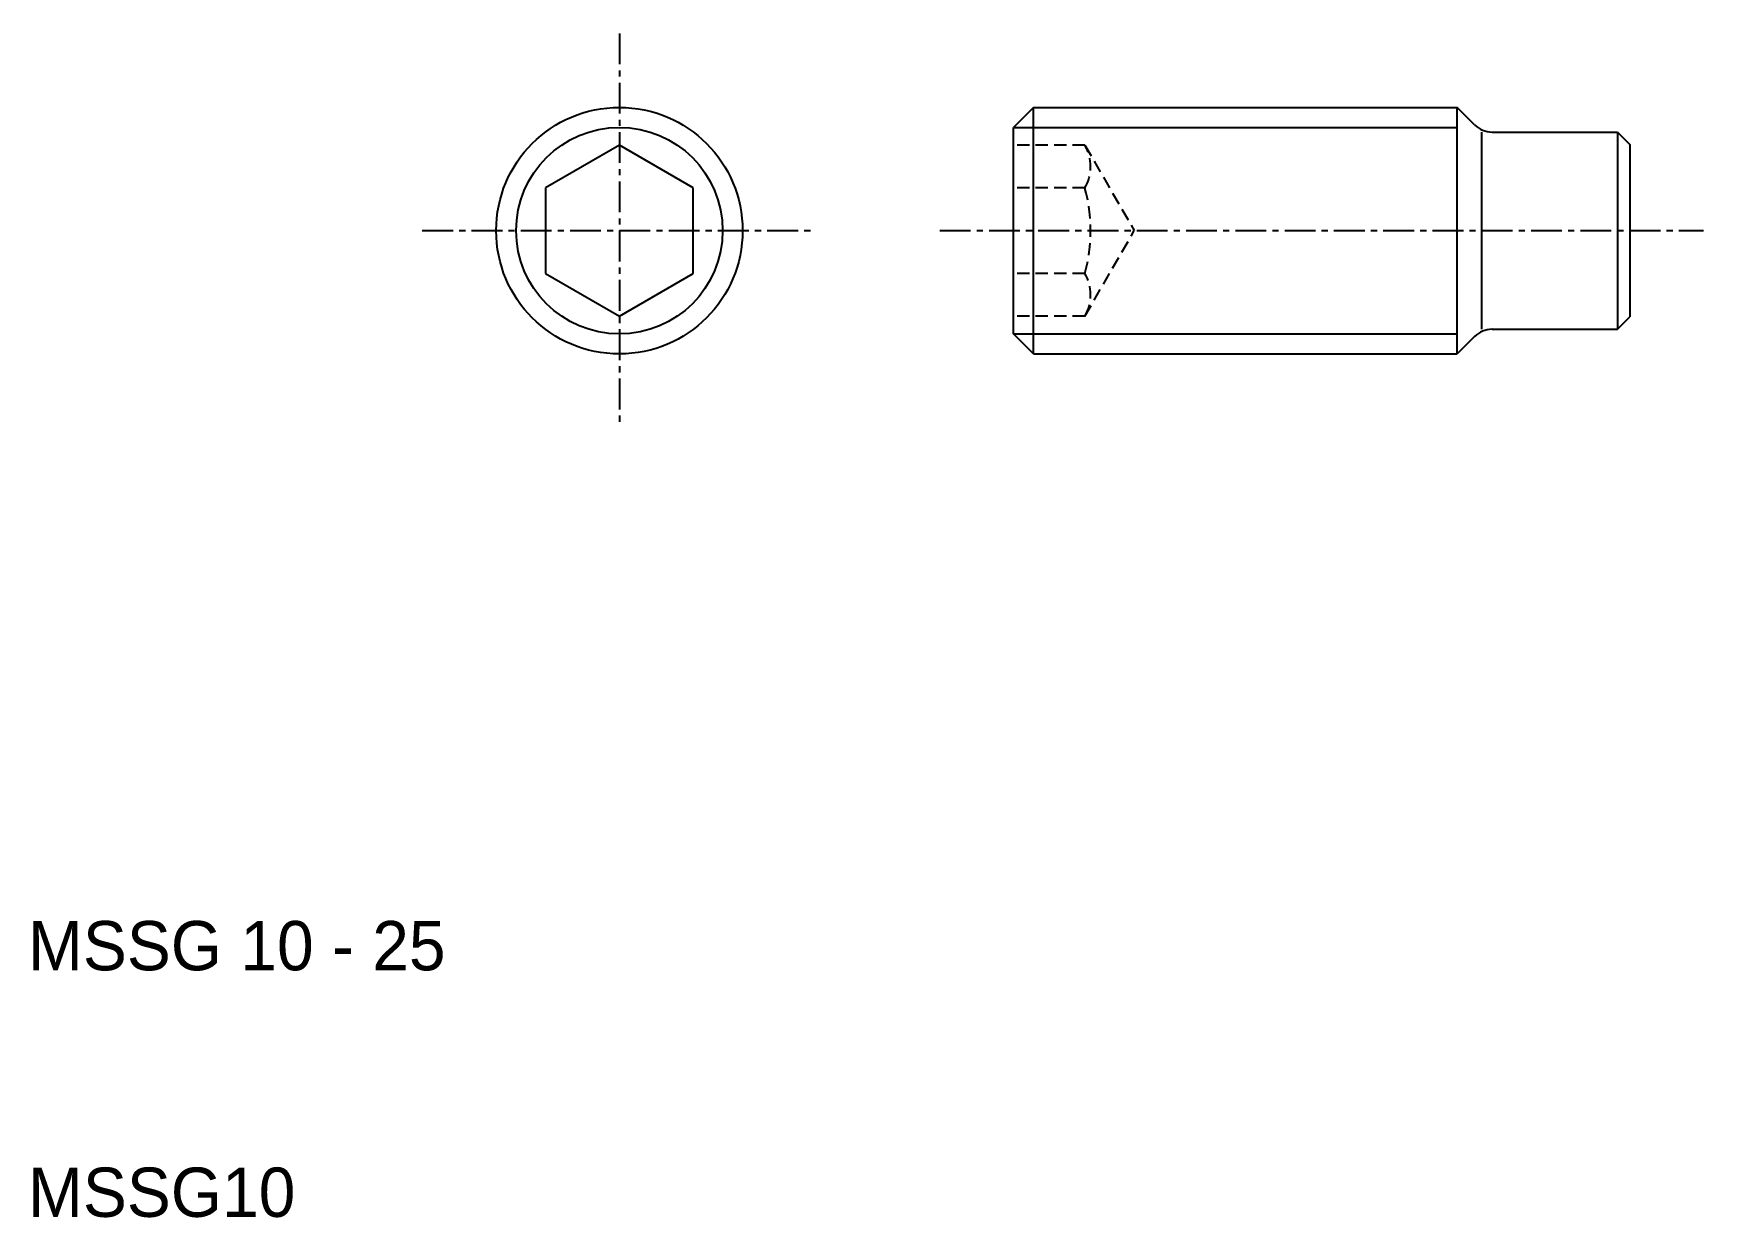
# Model space of a CAD drawing. Extents: x 10.2 to 78, y 10 to 58.
import ezdxf

# ---------------------------------------------------------------- set-up
doc = ezdxf.new("R2010")
doc.units = 0
doc.linetypes.add('CENTER', pattern=[2, 1.25, -0.25, 0.25, -0.25])
doc.linetypes.add('DASHED', pattern=[0.75, 0.5, -0.25])
doc.layers.get('0').update_dxf_attribs({"linetype": 'CONTINUOUS'})
doc.layers.add('CENTER', color=1, linetype='CENTER')

msp = doc.modelspace()

# ---------------------------------------------------------------- linework, layer by layer
at = {"color": 7, "linetype": 'CONTINUOUS'}
for p, q in [((50.812, 55), (50, 54.188)), ((50.812, 55), (68, 55)), ((50.812, 45), (50.812, 55)), ((68, 45), (68, 55)), ((68.707, 54.293), (68, 55)), ((50, 45.812), (50, 54.188)), ((69, 46), (69, 54)), ((69.414, 54), (74.5, 54)), ((74.5, 54), (75, 53.5)), ((74.5, 54), (74.5, 46)), ((34, 53.464), (31, 51.732)), ((37, 51.732), (34, 53.464)), ((75, 53.5), (75, 46.5)), ((31, 51.732), (31, 48.268)), ((37, 48.268), (37, 51.732)), ((31, 48.268), (34, 46.536)), ((34, 46.536), (37, 48.268)), ((74.5, 46), (75, 46.5)), ((50.812, 45), (50, 45.812)), ((68.707, 45.707), (68, 45)), ((69.414, 46), (74.5, 46)), ((50.812, 45), (68, 45))]:
    msp.add_line(p, q, dxfattribs=at)
at = {"color": 3, "linetype": 'CONTINUOUS'}
for p, q in [((50, 54.188), (68, 54.188)), ((50, 45.812), (68, 45.812))]:
    msp.add_line(p, q, dxfattribs=at)
at = {"color": 3, "linetype": 'DASHED'}
for p, q in [((52.893, 53.464), (50, 53.464)), ((52.893, 53.464), (54.893, 50)), ((52.893, 51.732), (50, 51.732)), ((52.893, 46.536), (54.893, 50)), ((52.893, 48.268), (50, 48.268)), ((52.893, 46.536), (50, 46.536))]:
    msp.add_line(p, q, dxfattribs=at)
at = {"color": 7, "linetype": 'CONTINUOUS'}
msp.add_circle((34, 50), 5, dxfattribs=at)
at = {"color": 3, "linetype": 'CONTINUOUS'}
msp.add_circle((34, 50), 4.188, dxfattribs=at)
at = {"color": 7, "linetype": 'CONTINUOUS'}
for centre, start, end in [((69.414, 55), 225, 270), ((69.414, 45), 90, 135)]:
    msp.add_arc(centre, 1, start, end, dxfattribs=at)
at = {"color": 3, "linetype": 'DASHED'}
for centre, radius, start, end in [((51.393, 52.598), 1.732, 330, 30), ((46.545, 50), 6.58, 344.73852, 15.26148), ((51.393, 47.402), 1.732, 330, 30)]:
    msp.add_arc(centre, radius, start, end, dxfattribs=at)
at = {"layer": 'CENTER', "color": 1, "linetype": 'CENTER'}
for p, q in [((34, 58), (34, 42)), ((26, 50), (42, 50)), ((47, 50), (78, 50))]:
    msp.add_line(p, q, dxfattribs=at)

# ---------------------------------------------------------------- texts
at = {"color": 7, "linetype": 'CONTINUOUS'}
for s, p in [('MSSG 10 - 25', (10, 20)), ('MSSG10', (10, 10))]:
    msp.add_text(s, height=2, dxfattribs=at).set_placement(p)

doc.saveas('drawing.dxf')
